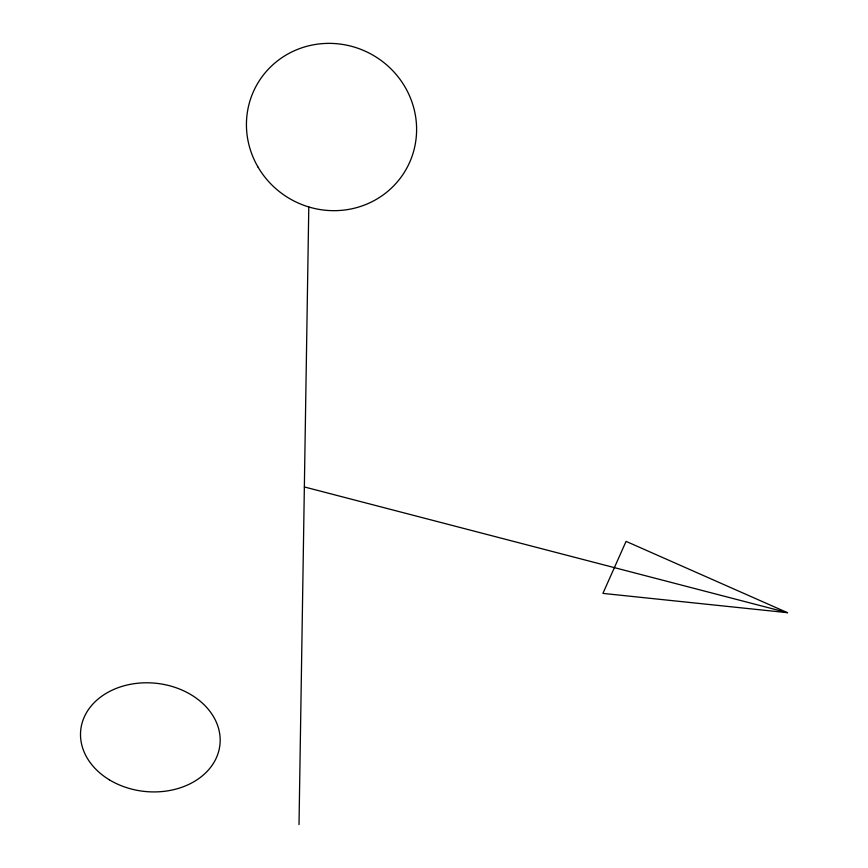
<?xml version="1.0" encoding="UTF-8"?>
<svg xmlns="http://www.w3.org/2000/svg" width="868" height="868" viewBox="0 0 868 868"><rect width="100%" height="100%" fill="white"/><g stroke="black" fill="none" stroke-linecap="round" stroke-linejoin="round"><path stroke-width="1.3" d="M299.015 824.6L308.791 206.953M787.493 612.678L602.913 593.397L626.067 541.372L787.493 612.678L304.364 486.948M109.357 779.811A69.983 54.38 5.9 0 0 219.81 745.796A69.983 54.38 5.9 0 0 121.867 686.436A69.983 54.38 5.9 0 0 109.357 779.811M258.089 167.188A85.769 82.948 29.7 0 0 405.464 170.475A85.769 82.948 29.7 0 0 331.001 43.389A85.769 82.948 29.7 0 0 258.089 167.188"/></g></svg>
